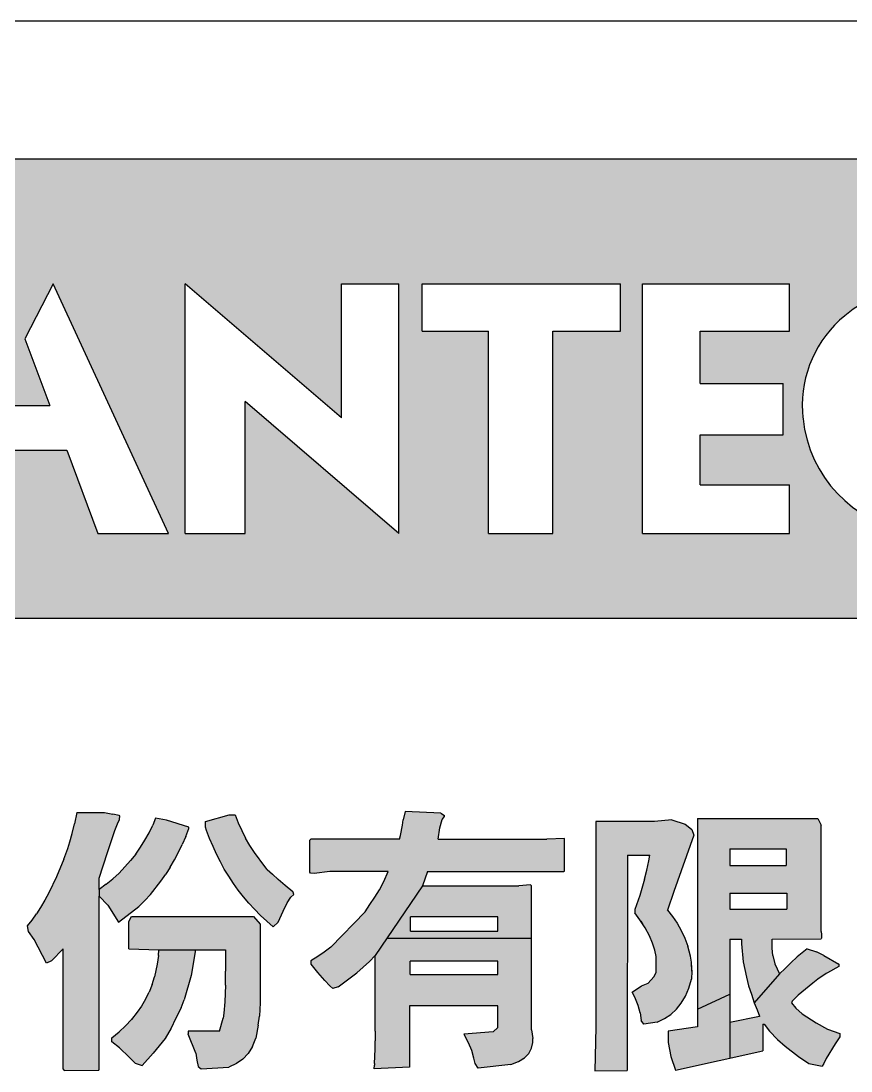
# Model space of a CAD drawing. Header units: millimetres. Extents: x 0 to 895, y 0 to 297.
# Drawn here: x 233.63 to 247.92, y 36.16 to 54.26 of the extents above; entities that cross this region are included whole.
import ezdxf

# ---------------------------------------------------------------- set-up
doc = ezdxf.new("R2010")
doc.units = ezdxf.units.MM
doc.layers.add('0-ADVANTECH-FORM', color=5, linetype='Continuous')
doc.layers.add('SLD-0', color=7, linetype='Continuous')

msp = doc.modelspace()

# ---------------------------------------------------------------- hatches: boundary and pattern name
at = {"layer": '0-ADVANTECH-FORM'}
h = msp.add_hatch(color=256, dxfattribs=at)
h.paths.add_polyline_path([(220.3679724525223, 51.87821309202164), (220.3679724525223, 43.9628383711135), (256.5099389393466, 43.96283837111333), (256.5099389393466, 51.87821309202164)], flags=0)
h.paths.add_polyline_path([(236.4512692122035, 49.72697183144189), (239.1422889045062, 47.41717992882835), (239.1422889045062, 49.72697183144189), (240.1348781353221, 49.72697183144189), (240.1348781353221, 45.42575183144189), (237.4879735198708, 47.69767829295809), (237.4879735198708, 45.42575183144189), (236.4512692122035, 45.42575183144189)], flags=0)
h.paths.add_polyline_path([(243.9508322891712, 49.72697183144189), (243.9508322891712, 48.91084290838029), (242.7817827506867, 48.91084290838029), (242.7817827506867, 45.42575183144189), (241.6789058275676, 45.42575183144189), (241.6789058275676, 48.91084290838029), (240.5319138275971, 48.91084290838029), (240.5319138275971, 49.72697183144189)], flags=0)
h.paths.add_polyline_path([(246.8624273660803, 49.72697183144189), (246.8624273660803, 48.91084290838029), (245.3183996737482, 48.91084290838029), (245.3183996737482, 48.00648383144193), (246.752139673777, 48.00648383144193), (246.752139673777, 47.12418229292933), (245.3183996737482, 47.12418229292933), (245.3183996737482, 46.26393829292954), (246.8624273660803, 46.26393829292954), (246.8624273660803, 45.42575183144189), (244.325810443019, 45.42575183144189), (244.325810443019, 49.72697183144189)], flags=0)
edge = h.paths.add_edge_path(flags=0)
edge.add_line((228.0583758275966, 45.42575183144189), (226.9003550583258, 45.42575183144189))
edge.add_line((226.9003550583258, 45.42575183144189), (226.9003550583258, 49.72697183144189))
edge.add_line((226.9003550583258, 49.72697183144189), (228.0583758275966, 49.72697183144189))
edge.add_arc((228.0583758275966, 47.57636183144189), 2.150609999999997, -90.00000000000091, 89.9999999999992, ccw=False)
h.paths.add_polyline_path([(233.692945748709, 48.77849767756489), (234.1793427506868, 49.72697183144189), (236.1645212122319, 45.42575183144189), (234.9513565968095, 45.42575183144189), (234.4132203788552, 46.8594918313844), (232.7088401865857, 46.8594918313844), (233.1047447230352, 47.6315056775933), (234.1234547230204, 47.6315056775933)], flags=0)
h.paths.add_polyline_path([(229.7678350583836, 49.72697183144189), (230.9148270583539, 49.72697183144189), (232.5250273660515, 46.50105683144186), (231.9735889045351, 45.42575183144189)], flags=0)
h.paths.add_polyline_path([(222.9299981353223, 45.42575183144189), (221.6065458275966, 45.42575183144189), (224.1431627506579, 50.82984875447458), (226.6797796737193, 45.42575183144189), (225.3563273660804, 45.42575183144189), (225.0216612652891, 46.30805336986796), (223.2646642361136, 46.30805336986796)], flags=0)
edge = h.paths.add_edge_path(flags=0)
edge.add_arc((249.3848286814198, 48.23293223140315), 2.817520404150244, 260.7471564226822, 293.3583550953957, ccw=False)
edge.add_arc((249.2864617884347, 47.62912574265884), 2.20575384615172, 186.0301426713047, 260.7471564225103, ccw=False)
edge.add_arc((249.527220198452, 47.65455853848682), 2.44785184097543, 183.1225885856016, 186.0301426863164, ccw=False)
edge.add_arc((249.0793397976576, 47.63012510612447), 1.999305470983759, 129.3784224453203, 183.1225885708026, ccw=False)
edge.add_arc((249.3543988884231, 47.29500545589831), 2.43285210443913, 61.856738736225225, 129.3784224440175, ccw=False)
edge.add_line((250.5019212121463, 49.44022383140948), (250.5019212121464, 48.51380721597631))
edge.add_arc((249.4718813479145, 47.56987432006934), 1.397136870132038, 42.50227544455588, 181.9957718690004)
edge.add_arc((249.4703862331703, 47.65313352371155), 1.401018455975036, 185.4027955627078, 317.4150689837845)
edge.add_line((250.5019212121873, 46.70508906217661), (250.5019212121874, 45.64632721603914))
h.paths.add_polyline_path([(252.0459489045063, 45.42575183144189), (250.9871870583265, 45.42575183144189), (250.9871870583265, 49.72697183144189), (252.0459489045063, 49.72697183144189), (252.0459489045063, 48.00648383144193), (253.6340916737765, 48.00648383144193), (253.6340916737765, 49.72697183144189), (254.6928535198709, 49.72697183144189), (254.6928535198709, 45.42575183144189), (253.6340916737765, 45.42575183144189), (253.6340916737765, 47.12418229292933), (252.0459489045063, 47.12418229292933)], flags=0)
for points in [[(234.964539571731, 36.17696448955481), (234.9729838296316, 36.18963087646122), (234.9729838296316, 39.17467604539361), (234.9729838296316, 39.28867352711213), (234.9729838296316, 39.4828914589066), (235.1123140850409, 39.92621499882502), (235.2432000825535, 40.3019844755131), (235.2896435010415, 40.42020408618038), (235.3234205326291, 40.49198027835924), (235.3276426615773, 40.55531221264137), (235.3149762747289, 40.56375647053859), (235.2052009219585, 40.58486711533643), (235.0616485376007, 40.61442201797537), (234.5887700949875, 40.61442201797537), (234.5465488055033, 40.42020408618076), (234.5043275159636, 40.2513189281326), (234.4663283554276, 40.11198867272311), (234.4325513237845, 39.99376906205597), (234.3987742921973, 39.90510435408349), (234.364997260554, 39.81221751710662), (234.2383333919899, 39.50400210364905), (234.1032252655077, 39.22956372179915), (234.035671202277, 39.10289985323515), (233.9638950100983, 38.98045811361934), (233.8921188179196, 38.86646063195641), (233.8161204967922, 38.76090740813434), (233.7401221756648, 38.66379844226505), (233.7527885625102, 38.56668947633979), (233.8541196573836, 38.42735922093038), (234.0652261049719, 38.01781271259917), (234.1496686839963, 38.06003400213928), (234.3523308736874, 38.2626961918306), (234.3523308736874, 36.1896308764841), (234.369219389492, 36.16852023165769)], [(238.3126878305106, 39.2422301086166), (238.3084657015342, 39.24645223759291), (238.1733575750731, 39.3562275903633), (238.0551379644619, 39.45755868518111), (237.9538068695883, 39.55044552215782), (237.8651421616156, 39.63488810118199), (237.8229208720755, 39.6855536485628), (237.6455914561308, 39.92621499884583), (237.5653710060548, 40.0486567384616), (237.4893726849278, 40.17532060702565), (237.366930945312, 40.43709260199479), (237.3120432689269, 40.57220072845578), (237.210712174053, 40.57220072845577), (236.8053877947262, 40.46242537574116), (236.8053877947262, 40.36109428086762), (236.8222763105198, 40.30620660453824), (236.8729418579566, 40.16687634907292), (236.9320516632344, 40.02754609366362), (236.9911614685682, 39.89666009620693), (237.0587155317985, 39.76577409869442), (237.1262695950289, 39.63911023013033), (237.2022679161563, 39.51666849051465), (237.2824883662879, 39.39422675089897), (237.3669309453119, 39.27600714028753), (237.4555956532845, 39.16200965856869), (237.5484824902056, 39.05223430579818), (237.6455914561308, 38.94668108203206), (237.7511446799247, 38.84112785823817), (237.8566979037469, 38.73979676342036), (237.9706953854956, 38.64268779746835), (238.0551379645196, 38.72290824759997), (238.1395805435436, 38.91290405039022), (238.2113567357229, 39.05645643474796), (238.2704665410562, 39.15356540067319), (238.321132088482, 39.20423094809903)], [(240.9177413937688, 40.56375647055015), (240.8544094594867, 40.60175563114158), (240.2422007615197, 40.63131053378051), (240.2084237298765, 40.48775814942272), (240.1957573430311, 40.39487131250193), (240.1619803113882, 40.21754189650105), (240.1408696666463, 40.1542099622195), (238.6166811150399, 40.1542099622195), (238.599792599246, 40.13732144642566), (238.599792599246, 39.58422255373653), (238.6082368571434, 39.57155616689062), (238.6715687914258, 39.56311190899385), (238.9417850443472, 39.59688894058102), (239.9466517348539, 39.59688894058101), (239.8748755426747, 39.42378165358428), (239.7988772215475, 39.2844513981747), (239.7186567714718, 39.15356540066213), (239.6342141924478, 39.02690153209797), (239.5497716133673, 38.90445979248182), (238.9586735601422, 38.29225109445911), (238.8488982073717, 38.20780851543479), (238.7349007257085, 38.13181019430745), (238.6166811150475, 38.06003400213879), (238.6166811150476, 38.00936845470235), (238.6251253729441, 38.00092419680554), (238.7391228546635, 37.85737181244775), (238.8573424652746, 37.71804155703846), (238.9417850443546, 37.62937684906593), (238.9966727206841, 37.58293343057756), (239.0895595576813, 37.61248833322458), (239.4104413579867, 37.85314968350941), (239.5202167107596, 37.9502586493815), (239.6257699345824, 38.04736761530673), (239.7271010294002, 38.14869871012449), (239.9301039523025, 38.4484698657284), (240.5419719170877, 39.35200546146443), (240.6243034317389, 39.59688894063979), (242.9739181933215, 39.59688894058163), (242.9823624512182, 39.60533319847835), (242.9823624512182, 40.16687634906408), (242.6783691667091, 40.15420996221894), (240.8079660410543, 40.15420996221894), (240.8375209436928, 40.34842789401347), (240.8797422332328, 40.49620240731959), (240.9177413937688, 40.54686795486821)], [(234.9729838296316, 39.17467604539361), (235.1207583429361, 39.01845727419185), (235.3065320168341, 38.72290824757897), (235.6569687198302, 38.99312450044382), (235.7582998146478, 39.0986777242659), (235.8554087805731, 39.20423094803204), (236.0327381965181, 39.43222591146986), (236.1171807755981, 39.55044552213703), (236.1931790967255, 39.67288726169696), (236.2691774178528, 39.79955113026092), (236.3367314810831, 39.93043712777352), (236.4000634153652, 40.06554525423448), (236.4633953496473, 40.20065338069532), (236.5182830259766, 40.33998363610473), (236.5182830259766, 40.36109428084684), (236.1298471624463, 40.4835360204625), (235.9440734885483, 40.51731305210564), (235.8934079411115, 40.39487131249), (235.8300760068294, 40.26398531497738), (235.7582998146507, 40.13732144641335), (235.6823014935234, 40.01487970679757), (235.6020810434476, 39.89666009618611), (235.5134163354751, 39.78688474341573), (235.4163073695498, 39.67710939064532), (235.3149762747322, 39.57155616687911), (235.2052009219617, 39.47444720095393), (235.0912034402986, 39.37733823508461), (234.9729838296316, 39.28867352711213)], [(244.4474411975538, 38.49069115521243), (244.502328873883, 38.36402728664834), (244.5403280344746, 38.24158554708855), (244.5656608081653, 38.13181019431806), (244.5656608081653, 37.85737181244775), (244.523439518681, 37.78137349132056), (244.4263305527556, 37.67582026749857), (244.3123330710927, 37.62937684906593), (244.1476700419372, 37.51960149629551), (244.1983355893738, 37.43093678832298), (244.2532232657592, 37.2916065329137), (244.2870002973465, 37.16072053540108), (244.3038888131961, 37.02983453788858), (244.3503322316287, 36.96650260360653), (244.5783271950663, 37.00450176419818), (244.7049910635745, 37.06361156947582), (244.8147664163447, 37.13538776165473), (244.911875382214, 37.22405246968312), (244.9963179612944, 37.32960569344925), (245.0680941534732, 37.44782530411664), (245.1272039588069, 37.58715555952602), (245.1736473772393, 37.74337433072895), (245.1778695061876, 37.8784824571899), (245.169425248291, 38.03470122839273), (245.1567588614458, 38.14025445221495), (245.1060933140089, 38.30913961026319), (245.0554277666281, 38.44846986572839), (244.9920958323461, 38.58357799213346), (244.9245417691153, 38.70601973174911), (244.8443213189837, 38.8242393424164), (244.7598787399597, 38.93401469518678), (244.8696540927303, 39.2506743665412), (245.2116465378308, 40.22598615440671), (245.1780644952258, 40.32069367751539), (245.1736473772393, 40.3273172492803), (245.0638720245247, 40.4159819572528), (244.8316549321387, 40.4877581494316), (244.5361059055263, 40.46242537574116), (243.5270170860176, 40.46242537574116), (243.5227949570693, 40.42442621514954), (243.5227949570693, 36.91583705616972), (243.5101285702241, 36.16007597376825), (244.0632274629131, 36.16852023168624), (244.0716717208198, 39.87977158035736), (244.4516633265022, 39.87977158035736), (244.4389969396569, 39.78266261448813), (244.4009977790654, 39.62222171433669), (244.3629986184736, 39.4660029430779), (244.282778168398, 39.18734243225919), (244.1941134604257, 38.94245895308374), (244.1941134604257, 38.88757127669852), (244.282778168398, 38.76512953708271), (244.3756650053749, 38.62579928167344)], [(237.044415181032, 36.84406086400033), (236.5056166391217, 36.84406086400028), (236.5013945101734, 36.80183957451629), (236.5056166391218, 36.79761744556787), (236.6365026366344, 36.46829138731236), (236.6562151309798, 36.34755341576663), (236.6787239261745, 36.23607429492623), (236.7293894735554, 36.19807513439054), (237.206490045117, 36.22763003702953), (237.3394008971723, 36.29185049298786), (237.4429292664564, 36.36273816349244), (237.5358161033774, 36.45984712941782), (237.6118144245046, 36.58228886897779), (237.6709242298382, 36.72584125333574), (237.709942524981, 36.95179794747837), (237.7300340351681, 37.10583285902479), (237.7469225509617, 37.33382782240663), (237.7469225509617, 38.692814020634), (237.6273551341822, 38.82423934241642), (235.5260827222957, 38.82423934241642), (235.4796393038073, 38.73638376776753), (235.4796393038073, 38.2626961918306), (235.9989611649092, 38.24580767603703), (236.6280583787407, 38.2458076760371), (237.1473802398389, 38.24580767603703), (237.1473802398389, 37.88270458614771), (237.1473802398389, 37.64204323592062), (237.134713852938, 37.35071633825682), (237.1196149852866, 37.15431942325631), (237.1093810792474, 37.06783369843383)], [(235.1925345350918, 36.66250931909737), (235.3234205326044, 36.55695609527537), (235.4880835617043, 36.40073732407242), (235.5936367855264, 36.29518410025022), (235.7118563961937, 36.25718493971473), (235.9018521989985, 36.4682913873099), (236.1087365176385, 36.72161912438243), (236.209601354694, 36.90024906070678), (236.2886075486491, 37.05916683239172), (236.3831748995076, 37.24938524338261), (236.4338404469441, 37.3844933698439), (236.5562821865578, 37.80670626502154), (236.6280583787407, 38.2458076760371), (235.9989611649092, 38.24580767603703), (235.990516907012, 38.14869871011184), (235.9702642503335, 37.99984389393634), (235.9271849727301, 37.78137349132055), (235.8849636831904, 37.65048749380799), (235.8300760068049, 37.51960149629549), (235.770966201527, 37.39715975667986), (235.6991900093482, 37.27471801706418), (235.6268904522108, 37.17417961010609), (235.5260827222957, 37.0467230536822), (235.424751627478, 36.93694770096759), (235.3149762747074, 36.83561660609411), (235.1925345350918, 36.73428551127623)], [(246.7822785079327, 37.92914800463622), (246.6893916709841, 37.83626116768757), (246.2520656777768, 37.33382782240727), (246.3009558074151, 37.21560821178634), (246.3413516953562, 37.10232054626375), (245.8322994937504, 37.00027963519379), (245.8322994937504, 36.38407119737445), (246.4022869022331, 36.51001446561964), (246.4022869022331, 36.96650260360654), (246.4233975469751, 36.96650260360654), (246.5138719383372, 36.84828299293926), (246.650998755381, 36.70050847963315), (246.7865006368739, 36.59073312691853), (247.0144956002557, 36.40918158196935), (247.1918250162639, 36.29096197130968), (247.4240421085866, 36.2445185528135), (247.4493748822864, 36.29096197130966), (247.4915961718266, 36.37540455033383), (247.6435928140808, 36.628732287462), (247.7280353931048, 36.75117402707769), (247.7280353931048, 36.80606170346412), (247.5127068165667, 36.8820600245825), (247.318488884772, 36.98761324835822), (247.077827534545, 37.14805414856551), (246.9664245735507, 37.24094098547679), (246.8962759895955, 37.33382782240728), (246.9047202474925, 37.36338272510212), (247.0102734713143, 37.46471381991979), (247.2593790794944, 37.67159813855962), (247.3480437875222, 37.74337433072897), (247.4915961718247, 37.84048329666376), (247.5127068165667, 37.85314968350897), (247.7069247483612, 37.9629250362235), (247.7069247483612, 38.00092419681509), (247.4493748822846, 38.15292083906962), (247.3269331427248, 38.21625277335178), (247.1622701135691, 38.26269619184013), (246.9933849555208, 38.12758806537926), (246.8836096027505, 38.02625697050556)], [(245.8322994937504, 36.38407119737445), (245.8322994937504, 37.00027963519379), (245.8322994937504, 37.4816023357039), (245.274978472113, 37.22405246968313), (245.274978472113, 36.92005918511808), (244.7725451268049, 36.84828299293925), (244.7725451268049, 36.6498429321964), (244.8147664163447, 36.40918158196929), (244.8949868664208, 36.17696448958311)]]:
    msp.add_hatch(color=256, dxfattribs=at).paths.add_polyline_path(points, flags=0)
h = msp.add_hatch(color=256, dxfattribs=at)
h.paths.add_polyline_path([(246.5753941893205, 38.14869871009369), (246.5627278024197, 38.27536257865773), (246.5627278024197, 38.43158134986076), (247.4029314638798, 38.44002560775757), (247.4113757218045, 38.44846986568224), (247.4113757218045, 38.51180179990869), (247.4029314639078, 38.56668947629394), (247.4029314639078, 40.39909344145913), (247.3480437875222, 40.50886879412796), (245.274978472113, 40.50886879412796), (245.274978472113, 37.22405246968313), (245.8322994937504, 37.4816023357039), (245.8322994937504, 38.43158134987888), (246.0349616834416, 38.43483238916643), (246.0349616834416, 38.35136089980313), (246.0645165860805, 38.03892335739715), (246.1194042624658, 37.77715136237212), (246.154896901573, 37.62937684906596), (246.2080689704386, 37.48160233570388), (246.2520656777768, 37.33382782240727), (246.6893916709841, 37.83626116768757), (246.6091712209078, 38.00514632573593)], flags=0)
h.paths.add_polyline_path([(245.8322994937504, 39.9895469331279), (246.8033891526672, 39.9895469331279), (246.8033891526672, 39.70244216441237), (245.8322994937504, 39.70244216441237)], flags=0)
h.paths.add_polyline_path([(245.8322994937504, 39.22534159285078), (246.8160555395124, 39.22534159285078), (246.8160555395124, 38.95090321098064), (245.8322994937504, 38.95090321098064)], flags=0)
h = msp.add_hatch(color=256, dxfattribs=at)
h.paths.add_polyline_path([(242.1970464662063, 39.35200546146442), (240.5419719170877, 39.35200546146443), (239.9301039523025, 38.4484698657284), (242.4165971716914, 38.4484698657284), (242.4165971716914, 39.35200546146442), (242.3997086558978, 39.36889397725803)], flags=0)
h.paths.add_polyline_path([(241.838165505312, 38.57091160528822), (240.3308654694998, 38.57091160528822), (240.3308654694998, 38.81579508451965), (241.838165505312, 38.81579508451965)], flags=0)
h = msp.add_hatch(color=256, dxfattribs=at)
h.paths.add_polyline_path([(241.4961730602082, 36.20651939231873), (242.0619383397425, 36.27407345554937), (242.1928243372552, 36.32473900298618), (242.2941554320736, 36.38807093726874), (242.370153753202, 36.46406925839715), (242.4165971716914, 36.55273396637652), (242.4377078164333, 36.64984293224586), (242.4377078164333, 36.72161912442468), (242.4165971716914, 36.86939363778668), (242.4165971716914, 38.4484698657284), (239.9301039523025, 38.4484698657284), (239.7271010294002, 38.14869871012449), (239.7271010294002, 36.84406086400927), (239.722878900452, 36.67939783490916), (239.722878900452, 36.5358454505516), (239.7102125136067, 36.29096197131993), (239.7102125136067, 36.26140706868132), (239.7059903846583, 36.19807513439892), (240.3139769537297, 36.22763003703498), (240.3139769537297, 37.28316227503252), (241.8381655052863, 37.28316227503252), (241.8381655052863, 36.91161492723262), (241.7579450552099, 36.83561660610459), (241.2512895809542, 36.79761744556671), (241.259733838877, 36.78917318764393), (241.3315100310538, 36.64562080328903), (241.3863977074392, 36.51051267682804), (241.4243968680306, 36.38384880826407), (241.4455075127743, 36.2867398423917)], flags=0)
h.paths.add_polyline_path([(241.838165505312, 37.82359478080464), (240.3266433405514, 37.82359478080464), (240.3266433405514, 38.05158974424227), (241.838165505312, 38.05158974424227)], flags=0)

# ---------------------------------------------------------------- linework, layer by layer
at = {"layer": '0-ADVANTECH-FORM', "color": 162}
for p, q in [((220.3679724525, 51.878213092), (256.5099389393, 51.878213092)), ((234.1793427507, 49.7269718314), (233.6929457487, 48.7784976776)), ((236.1645212122, 45.42575183140001), (234.1793427507, 49.7269718314)), ((236.4512692122, 45.42575183140001), (236.4512692122, 49.7269718314)), ((239.1422889045, 47.4171799288), (236.4512692122, 49.7269718314)), ((239.1422889045, 49.7269718314), (240.1348781353, 49.7269718314)), ((239.1422889045, 47.4171799288), (239.1422889045, 49.7269718314)), ((240.1348781353, 45.42575183140001), (240.1348781353, 49.7269718314)), ((240.5319138276, 49.7269718314), (243.9508322892, 49.7269718314)), ((240.5319138276, 48.9108429084), (240.5319138276, 49.7269718314)), ((243.9508322892, 48.9108429084), (243.9508322892, 49.7269718314)), ((244.325810443, 49.7269718314), (246.8624273661, 49.7269718314)), ((244.325810443, 45.42575183140001), (244.325810443, 49.7269718314)), ((246.8624273661, 48.9108429084), (246.8624273661, 49.7269718314)), ((240.5319138276, 48.9108429084), (241.6789058276, 48.9108429084)), ((241.6789058276, 45.42575183140001), (241.6789058276, 48.9108429084)), ((242.7817827507, 45.42575183140001), (242.7817827507, 48.9108429084)), ((242.7817827507, 48.9108429084), (243.9508322892, 48.9108429084)), ((245.3183996737, 48.9108429084), (246.8624273661, 48.9108429084)), ((245.3183996737, 48.0064838314), (245.3183996737, 48.9108429084)), ((233.6929457487, 48.7784976776), (234.123454723, 47.6315056776)), ((245.3183996737, 48.0064838314), (246.7521396738, 48.0064838314)), ((246.7521396738, 47.1241822929), (246.7521396738, 48.0064838314)), ((233.104744723, 47.6315056776), (234.123454723, 47.6315056776)), ((240.1348781353, 45.42575183140001), (237.4879735199, 47.697678293)), ((237.4879735199, 45.42575183140001), (237.4879735199, 47.697678293)), ((245.3183996737, 47.1241822929), (246.7521396738, 47.1241822929)), ((245.3183996737, 46.2639382929), (245.3183996737, 47.1241822929)), ((232.7088401866, 46.85949183140001), (234.4132203789, 46.85949183140001)), ((234.4132203789, 46.85949183140001), (234.9513565968, 45.42575183140001)), ((245.3183996737, 46.2639382929), (246.8624273661, 46.2639382929)), ((246.8624273661, 45.42575183140001), (246.8624273661, 46.2639382929)), ((234.9513565968, 45.42575183140001), (236.1645212122, 45.42575183140001)), ((236.4512692122, 45.42575183140001), (237.4879735199, 45.42575183140001)), ((241.6789058276, 45.42575183140001), (242.7817827507, 45.42575183140001)), ((244.325810443, 45.42575183140001), (246.8624273661, 45.42575183140001)), ((220.3679724525, 43.9628383711), (256.5099389393, 43.9628383711))]:
    msp.add_line(p, q, dxfattribs=at)
at = {"layer": '0-ADVANTECH-FORM'}
for p, q in [((234.588770095, 40.614422018), (234.5465488055, 40.4202040862)), ((234.588770095, 40.614422018), (235.0616485376, 40.614422018)), ((235.0616485376, 40.614422018), (235.205200922, 40.5848671153)), ((235.3149762747, 40.5637564705), (235.205200922, 40.5848671153)), ((235.3276426616, 40.5553122126), (235.3149762747, 40.5637564705)), ((235.3234205326, 40.4919802784), (235.3276426616, 40.5553122126)), ((236.8053877947, 40.4624253757), (237.2107121741, 40.5722007285)), ((237.2107121741, 40.5722007285), (237.3120432689, 40.5722007285)), ((237.3120432689, 40.5722007285), (237.3669309453, 40.437092602)), ((240.2422007615, 40.6313105338), (240.2084237299, 40.4877581494)), ((240.8544094595, 40.6017556311), (240.2422007615, 40.6313105338)), ((240.8544094595, 40.6017556311), (240.9177413938, 40.5637564706)), ((240.8797422332, 40.4962024073), (240.9177413938, 40.54686795489999)), ((240.9177413938, 40.54686795489999), (240.9177413938, 40.5637564706)), ((234.504327516, 40.2513189281), (234.5465488055, 40.4202040862)), ((235.2432000826, 40.3019844755), (235.289643501, 40.4202040862)), ((235.289643501, 40.4202040862), (235.3234205326, 40.4919802784)), ((235.8300760068, 40.263985315), (235.8934079411, 40.3948713125)), ((235.9440734885, 40.5173130521), (235.8934079411, 40.3948713125)), ((236.1298471624, 40.4835360205), (235.9440734885, 40.5173130521)), ((236.518283026, 40.3610942808), (236.1298471624, 40.4835360205)), ((236.518283026, 40.3399836361), (236.518283026, 40.3610942808)), ((236.8053877947, 40.36109428090001), (236.8053877947, 40.4624253757)), ((236.8222763105, 40.3062066045), (236.8053877947, 40.36109428090001)), ((237.3669309453, 40.437092602), (237.4893726849, 40.175320607)), ((240.1619803114, 40.2175418965), (240.195757343, 40.3948713125)), ((240.195757343, 40.3948713125), (240.2084237299, 40.4877581494)), ((240.8375209437, 40.348427894), (240.8797422332, 40.4962024073)), ((243.527017086, 40.4624253757), (243.5227949571, 40.42442621510001)), ((243.5227949571, 40.42442621510001), (243.5227949571, 36.9158370562)), ((244.5361059055, 40.4624253757), (243.527017086, 40.4624253757)), ((244.8316549321, 40.4877581494), (244.5361059055, 40.4624253757)), ((244.8316549321, 40.4877581494), (245.0638720245, 40.4159819573)), ((245.0638720245, 40.4159819573), (245.1736473772, 40.3273172493)), ((245.2749784721, 40.5088687941), (245.2749784721, 36.9200591851)), ((245.2749784721, 40.5088687941), (247.3480437875, 40.5088687941)), ((247.3480437875, 40.5088687941), (247.4029314639, 40.3990934415)), ((247.4029314639, 38.5666894763), (247.4029314639, 40.3990934415)), ((234.4663283554, 40.1119886727), (234.504327516, 40.2513189281)), ((235.112314085, 39.9262149988), (235.2432000826, 40.3019844755)), ((235.7582998147, 40.1373214464), (235.8300760068, 40.263985315)), ((236.4633953496, 40.2006533807), (236.4000634154, 40.0655452542)), ((236.4633953496, 40.2006533807), (236.518283026, 40.3399836361)), ((236.872941858, 40.1668763491), (236.8222763105, 40.3062066045)), ((237.5653710061, 40.0486567385), (237.4893726849, 40.175320607)), ((240.1408696666, 40.1542099622), (240.1619803114, 40.2175418965)), ((240.8079660411, 40.1542099622), (240.8375209437, 40.348427894)), ((245.2116465378, 40.2259861544), (244.8696540927, 39.2506743665)), ((245.1736473772, 40.3273172493), (245.1780644952, 40.3206936775)), ((245.1780644952, 40.3206936775), (245.2116465378, 40.2259861544)), ((234.3987742922, 39.9051043541), (234.4325513238, 39.9937690621)), ((234.4325513238, 39.9937690621), (234.4663283554, 40.1119886727)), ((235.6020810434, 39.8966600962), (235.6823014935, 40.0148797068)), ((235.6823014935, 40.0148797068), (235.7582998147, 40.1373214464)), ((236.3367314811, 39.9304371278), (236.4000634154, 40.0655452542)), ((236.9320516632, 40.0275460937), (236.872941858, 40.1668763491)), ((236.9911614686, 39.8966600962), (236.9320516632, 40.0275460937)), ((237.6455914561, 39.9262149988), (237.5653710061, 40.0486567385)), ((238.5997925992, 40.1373214464), (238.616681115, 40.1542099622)), ((238.5997925992, 39.5842225537), (238.5997925992, 40.1373214464)), ((240.1408696666, 40.1542099622), (238.616681115, 40.1542099622)), ((240.8079660411, 40.1542099622), (242.6783691667, 40.1542099622)), ((242.9823624512, 40.1668763491), (242.6783691667, 40.1542099622)), ((242.9823624512, 39.6053331985), (242.9823624512, 40.1668763491)), ((234.3649972606, 39.8122175171), (234.238333392, 39.5040021036)), ((234.3649972606, 39.8122175171), (234.3987742922, 39.9051043541)), ((234.9729838296, 39.4828914589), (235.112314085, 39.9262149988)), ((235.6020810434, 39.8966600962), (235.5134163355, 39.7868847434)), ((236.2691774179, 39.7995511303), (236.3367314811, 39.9304371278)), ((237.0587155318, 39.7657740987), (236.9911614686, 39.8966600962)), ((237.8229208721, 39.6855536486), (237.6455914561, 39.9262149988)), ((244.0716717208, 39.8797715804), (244.0632274629, 36.1685202317)), ((244.0716717208, 39.8797715804), (244.4516633265, 39.8797715804)), ((244.4389969397, 39.7826626145), (244.4516633265, 39.8797715804)), ((245.8322994938, 39.9895469331), (246.8033891527, 39.9895469331)), ((245.8322994938, 39.9895469331), (245.8322994938, 39.7024421644)), ((246.8033891527, 39.9895469331), (246.8033891527, 39.7024421644)), ((235.3149762747, 39.5715561669), (235.4163073695, 39.6771093906)), ((235.5134163355, 39.7868847434), (235.4163073695, 39.6771093906)), ((236.1931790967, 39.6728872617), (236.1171807756, 39.5504455221)), ((236.1931790967, 39.6728872617), (236.2691774179, 39.7995511303)), ((237.126269595, 39.6391102301), (237.0587155318, 39.7657740987)), ((237.2022679162, 39.5166684905), (237.126269595, 39.6391102301)), ((237.8651421616, 39.6348881012), (237.8229208721, 39.6855536486)), ((237.8651421616, 39.6348881012), (237.9538068696, 39.5504455222)), ((244.4009977791, 39.6222217143), (244.4389969397, 39.7826626145)), ((245.8322994938, 39.7024421644), (246.8033891527, 39.7024421644)), ((234.238333392, 39.5040021036), (234.1032252655, 39.2295637218)), ((234.9729838296, 39.2886735271), (234.9729838296, 39.4828914589)), ((235.0912034403, 39.37733823510001), (235.205200922, 39.474447201)), ((235.205200922, 39.474447201), (235.3149762747, 39.5715561669)), ((236.0327381965, 39.4322259115), (236.1171807756, 39.5504455221)), ((237.2824883663, 39.3942267509), (237.2022679162, 39.5166684905)), ((238.0551379645, 39.4575586852), (237.9538068696, 39.5504455222)), ((238.1733575751, 39.3562275904), (238.0551379645, 39.4575586852)), ((238.6082368571, 39.5715561669), (238.5997925992, 39.5842225537)), ((238.6715687914, 39.563111909), (238.6082368571, 39.5715561669)), ((238.9417850443, 39.5968889406), (238.6715687914, 39.563111909)), ((239.9466517349, 39.5968889406), (238.9417850443, 39.5968889406)), ((239.8748755427, 39.4237816536), (239.9466517349, 39.5968889406)), ((240.6243034317, 39.5968889406), (240.5419719171, 39.3520054615)), ((240.6221923672, 39.5968889406), (242.9739181933, 39.5968889406)), ((242.9823624512, 39.6053331985), (242.9739181933, 39.5968889406)), ((244.3629986185, 39.4660029431), (244.2827781684, 39.1873424323)), ((244.3629986185, 39.4660029431), (244.4009977791, 39.6222217143)), ((235.0912034403, 39.37733823510001), (234.9729838296, 39.2886735271)), ((234.9729838296, 39.2886735271), (234.9729838296, 39.1746760454)), ((235.8554087806, 39.204230948), (236.0327381965, 39.4322259115)), ((237.3669309453, 39.2760071403), (237.2824883663, 39.3942267509)), ((237.4555956533, 39.1620096586), (237.3669309453, 39.2760071403)), ((238.3084657015, 39.2464522376), (238.1733575751, 39.3562275904)), ((239.7186567715, 39.1535654007), (239.7988772215, 39.28445139820001)), ((240.5419719171, 39.3520054615), (239.7271010294, 38.1486987101)), ((239.7988772215, 39.28445139820001), (239.8748755427, 39.4237816536)), ((240.5419719171, 39.3520054615), (242.1970464662, 39.3520054615)), ((242.3997086559, 39.3688939773), (242.1970464662, 39.3520054615)), ((242.4165971717, 39.3520054615), (242.3997086559, 39.3688939773)), ((242.4165971717, 36.8693936378), (242.4165971717, 39.3520054615)), ((234.0356712023, 39.1028998532), (233.9638950101, 38.9804581136)), ((234.1032252655, 39.2295637218), (234.0356712023, 39.1028998532)), ((235.1207583429, 39.0184572742), (234.9729838296, 39.1746760454)), ((234.9729838296, 36.1896308765), (234.9729838296, 39.1746760454)), ((235.6569687198, 38.9931245004), (235.7582998146, 39.0986777243)), ((235.7582998146, 39.0986777243), (235.8554087806, 39.204230948)), ((237.5484824902, 39.0522343058), (237.4555956533, 39.1620096586)), ((238.2113567357, 39.0564564347), (238.2704665411, 39.1535654007)), ((238.2704665411, 39.1535654007), (238.3211320885, 39.2042309481)), ((238.3126878305, 39.2422301086), (238.3084657015, 39.2464522376)), ((238.3211320885, 39.2042309481), (238.3126878305, 39.2422301086)), ((239.6342141924, 39.0269015321), (239.7186567715, 39.1535654007)), ((244.2827781684, 39.1873424323), (244.1941134604, 38.9424589531)), ((244.8696540927, 39.2506743665), (244.75987874, 38.9340146952)), ((245.8322994938, 39.2253415929), (246.8160555395, 39.2253415929)), ((245.8322994938, 39.2253415929), (245.8322994938, 38.950903211)), ((246.8160555395, 39.2253415929), (246.8160555395, 38.950903211)), ((233.9638950101, 38.9804581136), (233.8921188179, 38.866460632)), ((235.1207583429, 39.0184572742), (235.3065320168, 38.7229082476)), ((235.3065320168, 38.7229082476), (235.6569687198, 38.9931245004)), ((237.6455914561, 38.946681082), (237.5484824902, 39.0522343058)), ((237.6455914561, 38.946681082), (237.7511446799, 38.8411278582)), ((238.0551379645, 38.7229082476), (238.1395805435, 38.9129040504)), ((238.1395805435, 38.9129040504), (238.2113567357, 39.0564564347)), ((239.5497716134, 38.9044597925), (239.6342141924, 39.0269015321)), ((244.1941134604, 38.9424589531), (244.1941134604, 38.8875712767)), ((244.75987874, 38.9340146952), (244.7508260679, 38.9371601666)), ((244.75987874, 38.9340146952), (244.844321319, 38.8242393424)), ((245.8322994938, 38.950903211), (246.8160555395, 38.950903211)), ((233.7401221757, 38.6637984423), (233.8161204968, 38.7609074081)), ((233.8161204968, 38.7609074081), (233.8921188179, 38.866460632)), ((235.4796393038, 38.7363837678), (235.5260827223, 38.8242393424)), ((235.4796393038, 38.2626961918), (235.4796393038, 38.7363837678)), ((235.5260827223, 38.8242393424), (237.6273551342, 38.8242393424)), ((237.6273551342, 38.8242393424), (237.746922551, 38.6928140206)), ((237.8566979037, 38.7397967634), (237.7511446799, 38.8411278582)), ((237.9706953855, 38.6426877975), (237.8566979037, 38.7397967634)), ((238.9586735601, 38.2922510945), (239.5497716134, 38.9044597925)), ((240.3308654695, 38.5709116053), (240.3308654695, 38.8157950845)), ((241.8381655053, 38.8157950845), (240.3308654695, 38.8157950845)), ((241.8381655053, 38.5709116053), (241.8381655053, 38.8157950845)), ((244.2827781684, 38.7651295371), (244.1941134604, 38.8875712767)), ((244.3756650054, 38.6257992817), (244.2827781684, 38.7651295371)), ((244.2996666842, 38.7397967634), (244.3292215869, 38.6975754739)), ((244.844321319, 38.8242393424), (244.9245417691, 38.7060197317)), ((233.7527885625, 38.5666894763), (233.7401221757, 38.6637984423)), ((233.8541196574, 38.4273592209), (233.7527885625, 38.5666894763)), ((237.746922551, 38.6928140206), (237.746922551, 37.3338278224)), ((238.0551379645, 38.7229082476), (237.9706953855, 38.6426877975)), ((240.3308654695, 38.5709116053), (241.8381655053, 38.5709116053)), ((244.4474411976, 38.4906911552), (244.3756650054, 38.6257992817)), ((244.9245417691, 38.7060197317), (244.9920958323, 38.5835779921)), ((244.9920958323, 38.5835779921), (245.0554277666, 38.44846986570001)), ((247.4029314639, 38.5666894763), (247.4113757218, 38.5118017999)), ((234.065226105, 38.0178127126), (233.8541196574, 38.4273592209)), ((239.9301039523, 38.44846986570001), (242.4165971717, 38.44846986570001)), ((244.5023288739, 38.3640272866), (244.4474411976, 38.4906911552)), ((244.5403280345, 38.2415855471), (244.5023288739, 38.3640272866)), ((245.0554277666, 38.44846986570001), (245.106093314, 38.3091396103)), ((245.8322994938, 38.4315813499), (246.0349616834, 38.4348323892)), ((245.8322994938, 38.4315813499), (245.8322994938, 37.0002796352)), ((246.0349616834, 38.4348323892), (246.0349616834, 38.3513608998)), ((246.5627278024, 38.4315813499), (247.4029314639, 38.4400256078)), ((246.5627278024, 38.2753625787), (246.5627278024, 38.4315813499)), ((247.4113757218, 38.44846986570001), (247.4029314639, 38.4400256078)), ((247.4113757218, 38.5118017999), (247.4113757218, 38.44846986570001)), ((234.3523308737, 38.2626961918), (234.149668684, 38.0600340021)), ((234.3523308737, 36.1896308765), (234.3523308737, 38.2626961918)), ((235.4796393038, 38.2626961918), (235.9989611649, 38.245807676)), ((235.990516907, 38.1486987101), (235.9989611649, 38.245807676)), ((235.9989611649, 38.245807676), (236.6280583787, 38.245807676)), ((236.6280583787, 38.245807676), (236.5562821866, 37.806706265)), ((236.6280583787, 38.245807676), (237.1473802398, 38.245807676)), ((237.1473802398, 38.245807676), (237.1473802398, 37.8827045861)), ((238.8488982074, 38.2078085154), (238.7349007257, 38.1318101943)), ((238.9586735601, 38.2922510945), (238.8488982074, 38.2078085154)), ((244.5656608082, 38.1318101943), (244.5403280345, 38.2415855471)), ((245.1567588614, 38.1402544522), (245.106093314, 38.3091396103)), ((246.0349616834, 38.3513608998), (246.0645165861, 38.03892335739999)), ((246.5753941893, 38.1486987101), (246.5627278024, 38.2753625787)), ((247.1622701136, 38.2626961918), (246.9933849555, 38.1275880654)), ((247.1622701136, 38.2626961918), (247.3269331427, 38.2162527734)), ((247.4493748823, 38.1529208391), (247.3269331427, 38.2162527734)), ((234.149668684, 38.0600340021), (234.065226105, 38.0178127126)), ((235.990516907, 38.1486987101), (235.9702642503, 37.9998438939)), ((238.7349007257, 38.1318101943), (238.616681115, 38.0600340021)), ((238.616681115, 38.0600340021), (238.616681115, 38.0093684547)), ((238.6251253729, 38.0009241968), (238.616681115, 38.0093684547)), ((238.7391228547, 37.8573718124), (238.6251253729, 38.0009241968)), ((239.5202167108, 37.9502586494), (239.6257699346, 38.0473676153)), ((239.6257699346, 38.0473676153), (239.7271010294, 38.1486987101)), ((239.7271010294, 36.844060864), (239.7271010294, 38.1486987101)), ((240.3266433406, 37.8235947808), (240.3266433406, 38.0515897442)), ((241.8381655053, 38.0515897442), (240.3266433406, 38.0515897442)), ((241.8381655053, 37.8235947808), (241.8381655053, 38.0515897442)), ((244.5656608082, 37.8573718124), (244.5656608082, 38.1318101943)), ((245.1694252483, 38.0347012284), (245.1567588614, 38.1402544522)), ((245.1778695062, 37.8784824572), (245.1694252483, 38.0347012284)), ((246.0645165861, 38.03892335739999), (246.1194042625, 37.7771513624)), ((246.5753941893, 38.1486987101), (246.6091712209, 38.0051463257)), ((246.6091712209, 38.0051463257), (246.689391671, 37.8362611677)), ((246.8836096028, 38.0262569705), (246.7822785079, 37.9291480046)), ((246.9933849555, 38.1275880654), (246.8836096028, 38.0262569705)), ((247.4493748823, 38.1529208391), (247.7069247484, 38.0009241968)), ((247.7069247484, 38.0009241968), (247.7021956449, 38.002673931)), ((247.7069247484, 38.0009241968), (247.7069247484, 37.9629250362)), ((235.9702642503, 37.9998438939), (235.9271849727, 37.7813734913)), ((237.1473802398, 37.6420432359), (237.1473802398, 37.8827045861)), ((238.8573424653, 37.718041557), (238.7391228547, 37.8573718124)), ((239.0895595577, 37.6124883332), (239.410441358, 37.8531496835)), ((239.410441358, 37.8531496835), (239.5202167108, 37.9502586494)), ((240.3266433406, 37.8235947808), (241.8381655053, 37.8235947808)), ((244.5234395187, 37.7813734913), (244.5656608082, 37.8573718124)), ((245.1736473772, 37.9798135521), (245.1736473772, 37.9375922625)), ((245.1778695062, 37.8784824572), (245.1736473772, 37.7433743307)), ((245.1778695062, 37.895370973), (245.1778695062, 37.8784824572)), ((246.689391671, 37.8362611677), (246.2520656778, 37.3338278224)), ((246.689391671, 37.8362611677), (246.7822785079, 37.9291480046)), ((247.4915961718, 37.8404832967), (247.3480437875, 37.7433743307)), ((247.5127068166, 37.8531496835), (247.4915961718, 37.8404832967)), ((247.7069247484, 37.9629250362), (247.5127068166, 37.8531496835)), ((235.8849636832, 37.6504874938), (235.8300760068, 37.5196014963)), ((235.8849636832, 37.6504874938), (235.9271849727, 37.7813734913)), ((236.5562821866, 37.806706265), (236.4338404469, 37.3844933698)), ((237.1473802398, 37.6420432359), (237.1347138529, 37.3507163383)), ((238.9417850444, 37.6293768491), (238.8573424653, 37.718041557)), ((244.3123330711, 37.6293768491), (244.4263305528, 37.6758202675)), ((244.4263305528, 37.6758202675), (244.5234395187, 37.7813734913)), ((245.1272039588, 37.5871555595), (245.1736473772, 37.7433743307)), ((246.1194042625, 37.7771513624), (246.1548969016, 37.6293768491)), ((247.2593790795, 37.6715981386), (247.0102734713, 37.4647138199)), ((247.3480437875, 37.7433743307), (247.2593790795, 37.6715981386)), ((235.7709662015, 37.3971597567), (235.8300760068, 37.5196014963)), ((238.9417850444, 37.6293768491), (238.9966727207, 37.5829334306)), ((239.0895595577, 37.6124883332), (238.9966727207, 37.5829334306)), ((244.1476700419, 37.5196014963), (244.3123330711, 37.6293768491)), ((244.1983355894, 37.4309367883), (244.1476700419, 37.5196014963)), ((245.0680941535, 37.4478253041), (245.1272039588, 37.5871555595)), ((245.2749784721, 37.2240524697), (245.8322994938, 37.4816023357)), ((246.1548969016, 37.6293768491), (246.2080689704, 37.4816023357)), ((246.2080689704, 37.4816023357), (246.2520656778, 37.3338278224)), ((246.9047202475, 37.3633827251), (247.0102734713, 37.4647138199)), ((235.7709662015, 37.3971597567), (235.6991900093, 37.2747180171)), ((236.3831748995, 37.2493852434), (236.4338404469, 37.3844933698)), ((237.1347138529, 37.3507163383), (237.1196149853, 37.1543194233)), ((237.746922551, 37.3338278224), (237.7300340352, 37.105832859)), ((241.8381655053, 37.283162275), (240.3139769537, 37.283162275)), ((240.3139769537, 37.283162275), (240.3139769537, 36.227630037)), ((241.8381655053, 36.9116149272), (241.8381655053, 37.283162275)), ((244.2532232658, 37.2916065329), (244.1983355894, 37.4309367883)), ((244.2870002973, 37.1607205354), (244.2532232658, 37.2916065329)), ((244.9118753822, 37.2240524697), (244.9963179613, 37.3296056934)), ((244.9963179613, 37.3296056934), (245.0680941535, 37.4478253041)), ((246.2520656778, 37.3338278224), (246.3009558074, 37.2156082118)), ((246.9047202475, 37.3633827251), (246.8962759896, 37.3338278224)), ((246.8962759896, 37.3338278224), (246.9664245736, 37.2409409855)), ((235.6268904522, 37.1741796101), (235.5260827223, 37.0467230537)), ((235.6991900093, 37.2747180171), (235.6268904522, 37.1741796101)), ((236.3831748995, 37.2493852434), (236.2886075486, 37.0591668324)), ((237.1196149853, 37.1543194233), (237.1093810792, 37.0678336984)), ((237.709942525, 36.9517979475), (237.7300340352, 37.105832859)), ((244.2870002973, 37.1607205354), (244.3038888132, 37.0298345379)), ((244.7049910636, 37.0636115695), (244.8147664163, 37.1353877617)), ((244.8147664163, 37.1353877617), (244.9118753822, 37.2240524697)), ((245.8322994938, 37.0002796352), (246.3413516954, 37.1023205463)), ((246.3009558074, 37.2156082118), (246.3413516954, 37.1023205463)), ((246.3413516954, 37.1023205463), (246.3457063521, 37.100535402)), ((246.9664245736, 37.2409409855), (247.0778275345, 37.1480541486)), ((247.0778275345, 37.1480541486), (247.3184888848, 36.9876132484)), ((235.3149762747, 36.8356166061), (235.4247516275, 36.936947701)), ((235.4247516275, 36.936947701), (235.5260827223, 37.0467230537)), ((235.5260827223, 37.0467230537), (235.523325752, 37.0496816194)), ((236.2886075486, 37.0591668324), (236.2096013547, 36.9002490607)), ((237.044415181, 36.844060864), (237.1093810792, 37.0678336984)), ((237.709942525, 36.9517979475), (237.6709242298, 36.7258412533)), ((243.5227949571, 36.9158370562), (243.5101285702, 36.1600759738)), ((244.3503322316, 36.9665026036), (244.3038888132, 37.0298345379)), ((244.5783271951, 37.0045017642), (244.3503322316, 36.9665026036)), ((244.5783271951, 37.0045017642), (244.7049910636, 37.0636115695)), ((245.2749784721, 36.9200591851), (244.7725451268, 36.8482829929)), ((245.8322994938, 37.0002796352), (245.8322994938, 36.3840711974)), ((246.4022869022, 36.9665026036), (246.4022869022, 36.5100144656)), ((246.4022869022, 36.9665026036), (246.423397547, 36.9665026036)), ((246.423397547, 36.9665026036), (246.5138719383, 36.8482829929)), ((247.3184888848, 36.9876132484), (247.5127068166, 36.8820600246)), ((235.1925345351, 36.7342855113), (235.3149762747, 36.8356166061)), ((235.1925345351, 36.6625093191), (235.1925345351, 36.7342855113)), ((236.2096013547, 36.9002490607), (236.1087365176, 36.7216191244)), ((236.5056166391, 36.844060864), (236.5013945102, 36.8018395745)), ((236.5056166391, 36.7976174456), (236.5013945102, 36.8018395745)), ((237.044415181, 36.844060864), (236.5056166391, 36.844060864)), ((236.6365026366, 36.4682913873), (236.5056166391, 36.7976174456)), ((239.7271010294, 36.844060864), (239.7228789005, 36.67939783489999)), ((241.7579450552, 36.8356166061), (241.251289581, 36.7976174456)), ((241.2597338389, 36.7891731876), (241.251289581, 36.7976174456)), ((241.3315100311, 36.6456208033), (241.2597338389, 36.7891731876)), ((241.7579450552, 36.8356166061), (241.8381655053, 36.9116149272)), ((242.4165971717, 36.8693936378), (242.4377078164, 36.7216191244)), ((244.7725451268, 36.8482829929), (244.7725451268, 36.6498429322)), ((246.5138719383, 36.8482829929), (246.6509987554, 36.7005084796)), ((247.5127068166, 36.8820600246), (247.7280353931, 36.8060617035)), ((247.7280353931, 36.7511740271), (247.6435928141, 36.6287322875)), ((247.7280353931, 36.8060617035), (247.7280353931, 36.7511740271)), ((235.3234205326, 36.5569560953), (235.1925345351, 36.6625093191)), ((235.4880835617, 36.4007373241), (235.3234205326, 36.5569560953)), ((236.1087365176, 36.7216191244), (235.901852199, 36.4682913873)), ((237.6118144245, 36.582288869), (237.5358161034, 36.4598471294)), ((237.6118144245, 36.582288869), (237.6709242298, 36.7258412533)), ((239.7228789005, 36.5358454506), (239.7228789005, 36.67939783489999)), ((241.3863977074, 36.5105126768), (241.3315100311, 36.6456208033)), ((242.3701537532, 36.4640692584), (242.4165971717, 36.5527339664)), ((242.4165971717, 36.5527339664), (242.4377078164, 36.6498429322)), ((242.4377078164, 36.6498429322), (242.4377078164, 36.7216191244)), ((244.7725451268, 36.6498429322), (244.8147664163, 36.409181582)), ((246.6509987554, 36.7005084796), (246.7865006369, 36.5907331269)), ((246.7865006369, 36.5907331269), (247.0144956003, 36.409181582)), ((247.6435928141, 36.6287322875), (247.4915961718, 36.3754045503)), ((247.6435928141, 36.6287322875), (247.6433568889, 36.6271187859)), ((235.5936367855, 36.29518410030001), (235.4880835617, 36.4007373241)), ((235.901852199, 36.4682913873), (235.7118563962, 36.2571849397)), ((236.6365026366, 36.4682913873), (236.656215131, 36.3475534158)), ((237.5358161034, 36.4598471294), (237.4429292665, 36.3627381635)), ((239.7102125136, 36.2909619713), (239.7228789005, 36.5358454506)), ((241.424396868, 36.3838488083), (241.3863977074, 36.5105126768)), ((241.4455075128, 36.2867398424), (241.424396868, 36.3838488083)), ((242.1928243373, 36.324739003), (242.2941554321, 36.3880709373)), ((242.2730447873, 36.3754045504), (242.2941554321, 36.3880709373)), ((242.2941554321, 36.3880709373), (242.3701537532, 36.4640692584)), ((244.8147664163, 36.409181582), (244.8949868664, 36.1769644896)), ((244.8949868664, 36.1769644896), (246.4022869022, 36.5100144656)), ((247.0144956003, 36.409181582), (247.1918250163, 36.2909619713)), ((247.4915961718, 36.3754045503), (247.4493748823, 36.2909619713)), ((235.5936367855, 36.29518410030001), (235.7118563962, 36.2571849397)), ((236.656215131, 36.3475534158), (236.6787239262, 36.2360742949)), ((236.6787239262, 36.2360742949), (236.7293894736, 36.1980751344)), ((236.7293894736, 36.1980751344), (237.2064900451, 36.227630037)), ((237.3394008972, 36.29185049300001), (237.2064900451, 36.227630037)), ((237.4429292665, 36.3627381635), (237.3394008972, 36.29185049300001)), ((239.7059903847, 36.1980751344), (239.7102125136, 36.2614070687)), ((240.3139769537, 36.227630037), (239.7059903847, 36.1980751344)), ((239.7102125136, 36.2909619713), (239.7102125136, 36.2614070687)), ((241.4961730602, 36.2065193923), (241.4455075128, 36.2867398424)), ((242.0619383397, 36.2740734555), (241.4961730602, 36.2065193923)), ((242.0619383397, 36.2740734555), (242.1928243373, 36.324739003)), ((247.1918250163, 36.2909619713), (247.4240421086, 36.2445185528)), ((247.4493748823, 36.2909619713), (247.4240421086, 36.2445185528)), ((234.3523308737, 36.1896308765), (234.3692193895, 36.1685202317)), ((234.3692193895, 36.1685202317), (234.9645395717, 36.1769644896)), ((234.9645395717, 36.1769644896), (234.9729838296, 36.1896308765)), ((243.5101285702, 36.1600759738), (244.0632274629, 36.1685202317))]:
    msp.add_line(p, q, dxfattribs=at)
at = {"layer": '0-ADVANTECH-FORM', "color": 162}
for centre, radius, start, end in [((249.3543988884, 47.2950054559), 2.432852104439213, 61.85673873619999, 129.378422444), ((249.0793397977, 47.6301251061), 1.999305470983753, 129.3784224453, 183.1225885708), ((249.5272201985, 47.65455853850001), 2.447851840975444, 183.1225885856001, 186.0301426863), ((249.2864617884, 47.6291257427), 2.205753846151787, 186.0301426713, 260.7471564224999)]:
    msp.add_arc(centre, radius, start, end, dxfattribs=at)
at = {"layer": 'SLD-0'}
msp.add_line((219.2267958004, 54.2553717341), (410.7731958763, 54.2553717341), dxfattribs=at)

doc.saveas('drawing.dxf')
